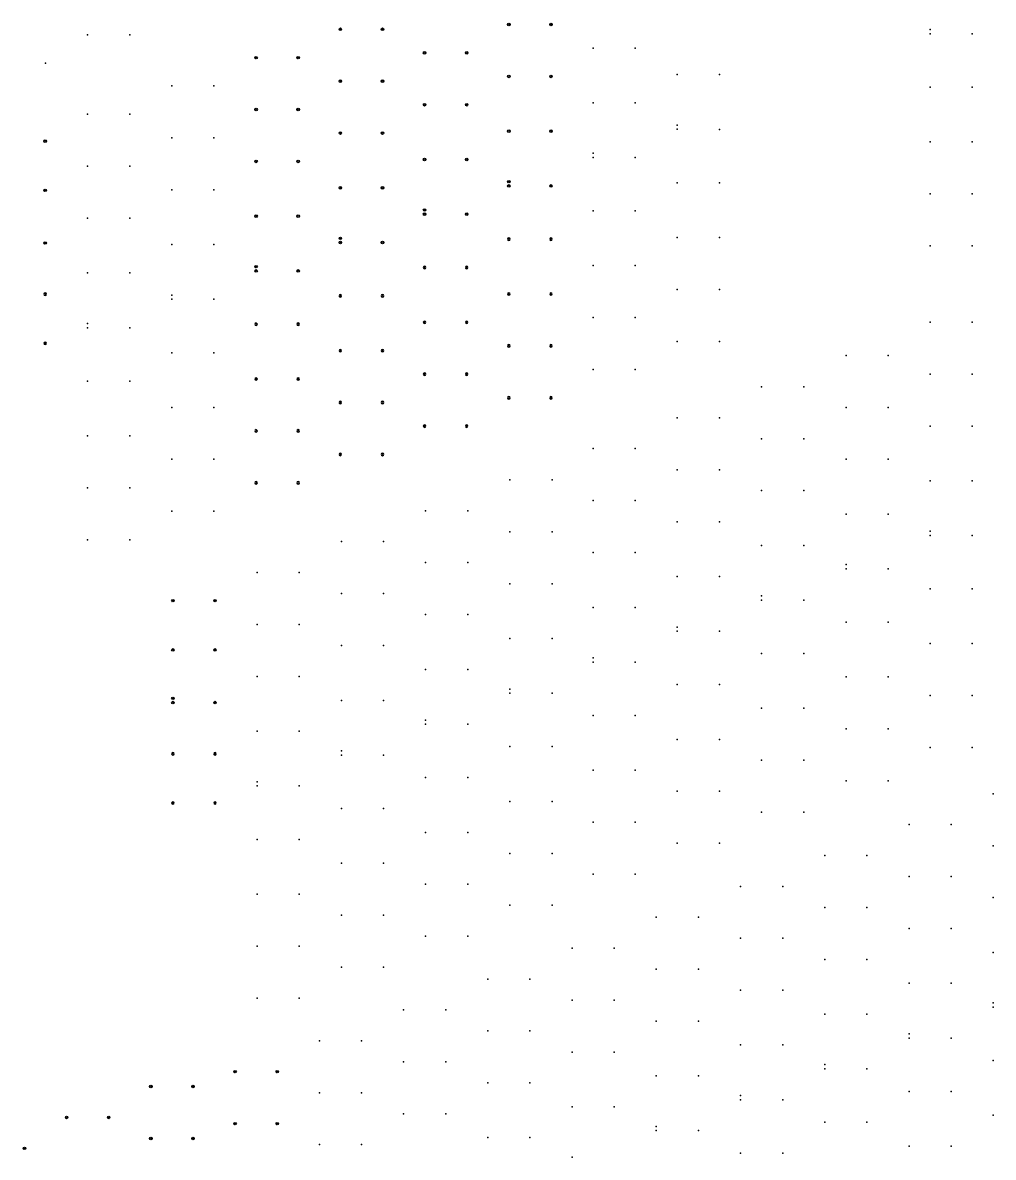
# Model space of a CAD drawing. Header units: millimetres. Extents: x 472828 to 475087, y 4317878 to 4319084.
# Drawn here: x 474524.3 to 474662.5, y 4318075.7 to 4318237.2 of the extents above; entities that cross this region are included whole.
import ezdxf

# ---------------------------------------------------------------- set-up
doc = ezdxf.new("R2010")
doc.units = ezdxf.units.MM
doc.linetypes.add('CENTER2', pattern=[1.125, 0.75, -0.125, 0.125, -0.125])
for name, color, linetype in [('10_T3_EOS_PILE_CP170_2_205', 10, 'Continuous'), ('11_T3_EOS_PILE_CP170_1_255', 11, 'Continuous'), ('12_T3_EOS_PILE_CP140_205', 12, 'Continuous'), ('13_T3_EOS_PILE_HEA_MOT_170', 13, 'Continuous'), ('14_T3_EOS_PILE_CP140_195', 14, 'Continuous'), ('15_T3_EOS_PILE_IPEA_1_225', 15, 'Continuous'), ('1_T3_EOS_PILE_MOT_HEA_255', 1, 'Continuous'), ('2_T3_EOS_PILE_HEA_255', 2, 'Continuous'), ('3_T3_EOS_PILE_IPEA_1_255', 3, 'Continuous'), ('4_T3_EOS_PILE_IPEA_2_235', 4, 'Continuous'), ('5_T3_EOS_PILE_HEA_MOT_190', 5, 'Continuous'), ('8_T3_EOS_PILE_CP170_1_220', 8, 'Continuous')]:
    doc.layers.add(name, color=color, linetype=linetype)

# ---------------------------------------------------------------- blocks, each defined once
blk = doc.blocks.new('*U3')
at = {"color": 0, "linetype": 'CENTER2', "transparency": 16777216}
for p, q in [((-183, 0), (-36, 0)), ((0, 36), (0, 183)), ((36, 0), (183, 0)), ((0, -183), (0, -36))]:
    blk.add_line(p, q, dxfattribs=at)
at = {"color": 0, "linetype": 'Continuous', "transparency": 16777216}
for p, q in [((-18, 0), (18, 0)), ((0, -18), (0, 18))]:
    blk.add_line(p, q, dxfattribs=at)
blk = doc.blocks.new('A$C6274595C')
at = {"color": 0}
blk.add_circle((0, 0), 179, dxfattribs=at)
at = {"color": 0, "linetype": 'CENTER2', "rotation": 45}
blk.add_blockref('*U3', (0, 0), dxfattribs=at)
blk = doc.blocks.new('*U5')
at = {"color": 0, "linetype": 'CENTER2', "transparency": 16777216}
for p, q in [((-183, 0), (-36, 0)), ((0, 36), (0, 183)), ((36, 0), (183, 0)), ((0, -183), (0, -36))]:
    blk.add_line(p, q, dxfattribs=at)
at = {"color": 0, "linetype": 'Continuous', "transparency": 16777216}
for p, q in [((-18, 0), (18, 0)), ((0, -18), (0, 18))]:
    blk.add_line(p, q, dxfattribs=at)
blk = doc.blocks.new('b-p')
at = {"color": 5}
blk.add_circle((0, 0), 179, dxfattribs=at)
at = {"color": 5, "linetype": 'CENTER2', "rotation": 45}
blk.add_blockref('*U5', (0, 0), dxfattribs=at)

msp = doc.modelspace()

# ---------------------------------------------------------------- linework, layer by layer
at = {"layer": '10_T3_EOS_PILE_CP170_2_205', "extrusion": (0, 0.057882, 0.998323)}
msp.add_point((474539.52, 4318235.49, 694.11), dxfattribs=at)
at = {"layer": '10_T3_EOS_PILE_CP170_2_205', "extrusion": (0, 0.041406, 0.999142)}
for p in [(474545.52, 4318228.2, 696.71), (474545.52, 4318220.81, 697.02), (474545.52, 4318175.05, 698.91), (474545.52, 4318167.65, 699.22)]:
    msp.add_point(p, dxfattribs=at)
at = {"layer": '10_T3_EOS_PILE_CP170_2_205', "extrusion": (0, 0.049345, 0.998782)}
for p in [(474605.52, 4318195.24, 697.07), (474605.52, 4318187.85, 697.43)]:
    msp.add_point(p, dxfattribs=at)
at = {"layer": '10_T3_EOS_PILE_CP170_2_205', "extrusion": (0, 0.03726, 0.999306)}
for p in [(474659.52, 4318194.58, 696.36), (474659.52, 4318187.18, 696.63)]:
    msp.add_point(p, dxfattribs=at)
at = {"layer": '10_T3_EOS_PILE_CP170_2_205', "extrusion": (0, 0.035987, 0.999352)}
for p in [(474647.55, 4318189.85, 696.38), (474647.55, 4318182.45, 696.65)]:
    msp.add_point(p, dxfattribs=at)
at = {"layer": '10_T3_EOS_PILE_CP170_2_205', "extrusion": (0, 0.036126, 0.999347)}
for p in [(474635.52, 4318185.39, 696.18), (474635.52, 4318177.99, 696.45)]:
    msp.add_point(p, dxfattribs=at)
at = {"layer": '10_T3_EOS_PILE_CP170_2_205', "extrusion": (0, 0.035916, 0.999355)}
for p in [(474623.52, 4318180.96, 696.23), (474623.52, 4318173.57, 696.5)]:
    msp.add_point(p, dxfattribs=at)
at = {"layer": '10_T3_EOS_PILE_CP170_2_205', "extrusion": (0, 0.032836, 0.999461)}
for p in [(474611.52, 4318176.57, 696.42), (474611.52, 4318169.17, 696.66)]:
    msp.add_point(p, dxfattribs=at)
at = {"layer": '10_T3_EOS_PILE_CP170_2_205', "extrusion": (0, 0.029797, 0.999556)}
for p in [(474599.67, 4318172.13, 696.55), (474599.67, 4318164.73, 696.77)]:
    msp.add_point(p, dxfattribs=at)
at = {"layer": '10_T3_EOS_PILE_CP170_2_205', "extrusion": (0, 0.02766, 0.999617)}
for p in [(474587.67, 4318167.73, 696.55), (474587.67, 4318160.34, 696.76)]:
    msp.add_point(p, dxfattribs=at)
at = {"layer": '10_T3_EOS_PILE_CP170_2_205', "extrusion": (0, 0.024566, 0.999698)}
for p in [(474575.67, 4318163.34, 696.59), (474575.67, 4318155.94, 696.77)]:
    msp.add_point(p, dxfattribs=at)
at = {"layer": '11_T3_EOS_PILE_CP170_1_255', "extrusion": (0, 0.049345, 0.998782)}
msp.add_point((474611.52, 4318218.01, 695.94), dxfattribs=at)
at = {"layer": '11_T3_EOS_PILE_CP170_1_255', "extrusion": (0, 0.041406, 0.999142)}
msp.add_point((474551.52, 4318197.83, 697.97), dxfattribs=at)
at = {"layer": '11_T3_EOS_PILE_CP170_1_255', "extrusion": (0, 0.024566, 0.999698)}
msp.add_point((474575.67, 4318132.95, 697.33), dxfattribs=at)
at = {"layer": '12_T3_EOS_PILE_CP140_205', "extrusion": (0, 0.03726, 0.999306)}
for p in [(474653.52, 4318194.58, 696.36), (474653.52, 4318187.18, 696.63), (474653.52, 4318141.41, 698.34), (474653.52, 4318134.02, 698.61)]:
    msp.add_point(p, dxfattribs=at)
at = {"layer": '12_T3_EOS_PILE_CP140_205', "extrusion": (0, 0.035987, 0.999352)}
for p in [(474641.55, 4318189.85, 696.38), (474641.55, 4318182.45, 696.65), (474641.55, 4318136.68, 698.29), (474641.55, 4318129.29, 698.56)]:
    msp.add_point(p, dxfattribs=at)
at = {"layer": '12_T3_EOS_PILE_CP140_205', "extrusion": (0, 0.036126, 0.999347)}
for p in [(474629.52, 4318185.39, 696.18), (474629.52, 4318177.99, 696.45), (474629.52, 4318132.22, 698.1), (474629.52, 4318124.83, 698.37)]:
    msp.add_point(p, dxfattribs=at)
at = {"layer": '12_T3_EOS_PILE_CP140_205', "extrusion": (0, 0.035916, 0.999355)}
for p in [(474617.52, 4318180.96, 696.23), (474617.52, 4318173.57, 696.5), (474617.52, 4318127.79, 698.14), (474617.52, 4318120.4, 698.41)]:
    msp.add_point(p, dxfattribs=at)
at = {"layer": '12_T3_EOS_PILE_CP140_205', "extrusion": (0, 0.032836, 0.999461)}
for p in [(474605.52, 4318176.57, 696.42), (474605.52, 4318169.17, 696.66), (474605.52, 4318123.39, 698.16), (474605.52, 4318116, 698.41)]:
    msp.add_point(p, dxfattribs=at)
at = {"layer": '12_T3_EOS_PILE_CP140_205', "extrusion": (0, 0.029797, 0.999556)}
for p in [(474593.67, 4318172.13, 696.55), (474593.67, 4318164.73, 696.77), (474593.67, 4318118.95, 698.13), (474593.67, 4318111.56, 698.35)]:
    msp.add_point(p, dxfattribs=at)
at = {"layer": '12_T3_EOS_PILE_CP140_205', "extrusion": (0, 0.02766, 0.999617)}
for p in [(474581.67, 4318167.73, 696.55), (474581.67, 4318160.34, 696.76), (474581.67, 4318114.55, 698.02), (474581.67, 4318107.16, 698.23)]:
    msp.add_point(p, dxfattribs=at)
at = {"layer": '12_T3_EOS_PILE_CP140_205', "extrusion": (0, 0.036265, 0.999342)}
for p in [(474662.53, 4318127.45, 699.08), (474650.53, 4318123.05, 699.02), (474662.53, 4318120.05, 699.35), (474638.53, 4318118.66, 698.95), (474650.53, 4318115.66, 699.29), (474626.53, 4318114.26, 698.89), (474638.53, 4318111.26, 699.22), (474614.53, 4318109.87, 698.83), (474626.53, 4318106.87, 699.16), (474602.53, 4318105.47, 698.76), (474614.53, 4318102.47, 699.1), (474590.53, 4318101.07, 698.7), (474602.53, 4318098.07, 699.03), (474578.53, 4318096.68, 698.64), (474590.53, 4318093.68, 698.97), (474566.53, 4318092.28, 698.57), (474578.53, 4318089.28, 698.9), (474566.53, 4318084.89, 698.84), (474656.53, 4318085.08, 700.4), (474644.53, 4318080.68, 700.33), (474632.53, 4318076.29, 700.27), (474656.53, 4318077.28, 700.68)]:
    msp.add_point(p, dxfattribs=at)
at = {"layer": '13_T3_EOS_PILE_HEA_MOT_170', "extrusion": (0, 0.03726, 0.999306)}
msp.add_point((474659.52, 4318164.2, 697.49), dxfattribs=at)
at = {"layer": '13_T3_EOS_PILE_HEA_MOT_170', "extrusion": (0, 0.035987, 0.999352)}
msp.add_point((474647.55, 4318159.47, 697.47), dxfattribs=at)
at = {"layer": '13_T3_EOS_PILE_HEA_MOT_170', "extrusion": (0, 0.036126, 0.999347)}
msp.add_point((474635.52, 4318155.01, 697.28), dxfattribs=at)
at = {"layer": '13_T3_EOS_PILE_HEA_MOT_170', "extrusion": (0, 0.035916, 0.999355)}
msp.add_point((474623.52, 4318150.58, 697.32), dxfattribs=at)
at = {"layer": '13_T3_EOS_PILE_HEA_MOT_170', "extrusion": (0, 0.032836, 0.999461)}
msp.add_point((474611.52, 4318146.18, 697.42), dxfattribs=at)
at = {"layer": '13_T3_EOS_PILE_HEA_MOT_170', "extrusion": (0, 0.029797, 0.999556)}
msp.add_point((474599.67, 4318141.74, 697.45), dxfattribs=at)
at = {"layer": '13_T3_EOS_PILE_HEA_MOT_170', "extrusion": (0, 0.02766, 0.999617)}
msp.add_point((474587.67, 4318137.34, 697.39), dxfattribs=at)
at = {"layer": '13_T3_EOS_PILE_HEA_MOT_170', "extrusion": (0, 0.036265, 0.999342)}
for p in [(474662.53, 4318097.67, 700.16), (474662.53, 4318097.07, 700.18), (474650.53, 4318093.27, 700.1), (474650.53, 4318092.67, 700.12), (474638.53, 4318088.88, 700.04), (474638.53, 4318088.28, 700.06), (474626.53, 4318084.48, 699.97), (474626.53, 4318083.88, 699.99), (474614.53, 4318080.09, 699.91), (474614.53, 4318079.49, 699.93), (474602.53, 4318075.69, 699.84)]:
    msp.add_point(p, dxfattribs=at)
at = {"layer": '14_T3_EOS_PILE_CP140_195', "extrusion": (0, 0.03726, 0.999306)}
for p in [(474659.52, 4318156.6, 697.77), (474659.52, 4318148.81, 698.06), (474659.52, 4318141.41, 698.34), (474659.52, 4318134.02, 698.61)]:
    msp.add_point(p, dxfattribs=at)
at = {"layer": '14_T3_EOS_PILE_CP140_195', "extrusion": (0, 0.035987, 0.999352)}
for p in [(474647.55, 4318151.87, 697.75), (474647.55, 4318144.08, 698.03), (474647.55, 4318136.68, 698.29), (474647.55, 4318129.29, 698.56)]:
    msp.add_point(p, dxfattribs=at)
at = {"layer": '14_T3_EOS_PILE_CP140_195', "extrusion": (0, 0.036126, 0.999347)}
for p in [(474635.52, 4318147.41, 697.55), (474635.52, 4318139.62, 697.83), (474635.52, 4318132.22, 698.1), (474635.52, 4318124.83, 698.37)]:
    msp.add_point(p, dxfattribs=at)
at = {"layer": '14_T3_EOS_PILE_CP140_195', "extrusion": (0, 0.035916, 0.999355)}
for p in [(474623.52, 4318142.99, 697.6), (474623.52, 4318135.19, 697.88), (474623.52, 4318127.79, 698.14), (474623.52, 4318120.4, 698.41)]:
    msp.add_point(p, dxfattribs=at)
at = {"layer": '14_T3_EOS_PILE_CP140_195', "extrusion": (0, 0.032836, 0.999461)}
for p in [(474611.52, 4318138.59, 697.67), (474611.52, 4318130.79, 697.92), (474611.52, 4318123.39, 698.16), (474611.52, 4318116, 698.41)]:
    msp.add_point(p, dxfattribs=at)
at = {"layer": '14_T3_EOS_PILE_CP140_195', "extrusion": (0, 0.029797, 0.999556)}
for p in [(474599.67, 4318134.15, 697.68), (474599.67, 4318126.35, 697.91), (474599.67, 4318118.95, 698.13), (474599.67, 4318111.56, 698.35)]:
    msp.add_point(p, dxfattribs=at)
at = {"layer": '14_T3_EOS_PILE_CP140_195', "extrusion": (0, 0.02766, 0.999617)}
for p in [(474587.67, 4318129.75, 697.6), (474587.67, 4318121.95, 697.82), (474587.67, 4318114.55, 698.02), (474587.67, 4318107.16, 698.23)]:
    msp.add_point(p, dxfattribs=at)
at = {"layer": '14_T3_EOS_PILE_CP140_195', "extrusion": (0, 0.036265, 0.999342)}
for p in [(474656.53, 4318123.05, 699.02), (474644.53, 4318118.66, 698.95), (474656.53, 4318115.66, 699.29), (474632.53, 4318114.26, 698.89), (474644.53, 4318111.26, 699.22), (474620.53, 4318109.87, 698.83), (474632.53, 4318106.87, 699.16), (474656.53, 4318108.26, 699.56), (474608.53, 4318105.47, 698.76), (474644.53, 4318103.87, 699.49), (474620.53, 4318102.47, 699.1), (474596.53, 4318101.07, 698.7), (474656.53, 4318100.47, 699.84), (474632.53, 4318099.47, 699.43), (474608.53, 4318098.07, 699.03), (474584.53, 4318096.68, 698.64), (474644.53, 4318096.07, 699.77), (474620.53, 4318095.08, 699.36), (474596.53, 4318093.68, 698.97), (474572.53, 4318092.28, 698.57), (474608.53, 4318090.68, 699.3), (474632.53, 4318091.68, 699.71), (474584.53, 4318089.28, 698.9), (474596.53, 4318086.28, 699.24), (474620.53, 4318087.28, 699.65), (474572.53, 4318084.89, 698.84), (474608.53, 4318082.88, 699.58), (474584.53, 4318081.89, 699.17), (474596.53, 4318078.49, 699.52), (474572.53, 4318077.49, 699.11)]:
    msp.add_point(p, dxfattribs=at)
at = {"layer": '15_T3_EOS_PILE_IPEA_1_225', "extrusion": (0, 0.036265, 0.999342)}
for p in [(474656.53, 4318092.67, 700.12), (474644.53, 4318088.28, 700.06), (474632.53, 4318083.88, 699.99), (474620.53, 4318079.49, 699.93)]:
    msp.add_point(p, dxfattribs=at)
at = {"layer": '1_T3_EOS_PILE_MOT_HEA_255', "extrusion": (0, 0.029239, 0.999572)}
msp.add_point((474659.52, 4318235.63, 695.32), dxfattribs=at)
at = {"layer": '1_T3_EOS_PILE_MOT_HEA_255', "extrusion": (0, 0.034703, 0.999398)}
msp.add_point((474623.52, 4318222.02, 695.01), dxfattribs=at)
at = {"layer": '1_T3_EOS_PILE_MOT_HEA_255', "extrusion": (0, 0.037865, 0.999283)}
msp.add_point((474539.52, 4318193.79, 697.9), dxfattribs=at)
at = {"layer": '1_T3_EOS_PILE_MOT_HEA_255', "extrusion": (0, 0.024566, 0.999698)}
msp.add_point((474563.67, 4318128.55, 697.37), dxfattribs=at)
at = {"layer": '2_T3_EOS_PILE_HEA_255', "extrusion": (0, 0.037865, 0.999283)}
for p in [(474527.52, 4318231.44, 694.24), (474539.52, 4318224.17, 696.75), (474539.52, 4318216.77, 697.03), (474539.52, 4318209.38, 697.31), (474539.52, 4318201.58, 697.61), (474539.52, 4318186.19, 698.19), (474539.52, 4318178.4, 698.49), (474539.52, 4318171, 698.77), (474539.52, 4318163.61, 699.05)]:
    msp.add_point(p, dxfattribs=at)
at = {"layer": '2_T3_EOS_PILE_HEA_255', "extrusion": (0, 0.034703, 0.999398)}
for p in [(474623.52, 4318229.82, 694.74), (474623.52, 4318214.43, 695.27), (474623.52, 4318206.63, 695.54), (474623.52, 4318199.24, 695.8), (474623.52, 4318191.84, 696.06)]:
    msp.add_point(p, dxfattribs=at)
at = {"layer": '2_T3_EOS_PILE_HEA_255', "extrusion": (0, 0.029239, 0.999572)}
for p in [(474659.52, 4318228.04, 695.54), (474659.52, 4318220.24, 695.77), (474659.52, 4318212.84, 695.98), (474659.52, 4318205.45, 696.2)]:
    msp.add_point(p, dxfattribs=at)
at = {"layer": '2_T3_EOS_PILE_HEA_255', "extrusion": (0, 0.024566, 0.999698)}
for p in [(474563.67, 4318158.94, 696.62), (474563.67, 4318151.54, 696.81), (474563.67, 4318144.14, 696.99), (474563.67, 4318136.35, 697.18), (474563.67, 4318120.95, 697.56), (474563.67, 4318113.15, 697.75), (474563.67, 4318105.76, 697.93), (474563.67, 4318098.36, 698.11)]:
    msp.add_point(p, dxfattribs=at)
at = {"layer": '3_T3_EOS_PILE_IPEA_1_255', "extrusion": (0, 0.057882, 0.998323)}
msp.add_point((474533.52, 4318235.49, 694.11), dxfattribs=at)
at = {"layer": '3_T3_EOS_PILE_IPEA_1_255', "extrusion": (0, 0.049345, 0.998782)}
for p in [(474611.52, 4318233.59, 695.17), (474611.52, 4318225.8, 695.56)]:
    msp.add_point(p, dxfattribs=at)
at = {"layer": '3_T3_EOS_PILE_IPEA_1_255', "extrusion": (0, 0.034703, 0.999398)}
for p in [(474617.52, 4318229.82, 694.74), (474617.52, 4318214.43, 695.27), (474617.52, 4318206.63, 695.54), (474617.52, 4318199.24, 695.8), (474617.52, 4318191.84, 696.06)]:
    msp.add_point(p, dxfattribs=at)
at = {"layer": '3_T3_EOS_PILE_IPEA_1_255', "extrusion": (0, 0.041406, 0.999142)}
for p in [(474551.52, 4318228.2, 696.71), (474551.52, 4318220.81, 697.02), (474551.52, 4318213.41, 697.32), (474551.52, 4318205.62, 697.65)]:
    msp.add_point(p, dxfattribs=at)
at = {"layer": '3_T3_EOS_PILE_IPEA_1_255', "extrusion": (0, 0.029239, 0.999572)}
for p in [(474653.52, 4318228.04, 695.54), (474653.52, 4318220.24, 695.77), (474653.52, 4318212.84, 695.98), (474653.52, 4318205.45, 696.2)]:
    msp.add_point(p, dxfattribs=at)
at = {"layer": '3_T3_EOS_PILE_IPEA_1_255', "extrusion": (0, 0.037865, 0.999283)}
for p in [(474533.52, 4318224.17, 696.75), (474533.52, 4318216.77, 697.03), (474533.52, 4318209.38, 697.31), (474533.52, 4318201.58, 697.61), (474533.52, 4318186.19, 698.19), (474533.52, 4318178.4, 698.49), (474533.52, 4318171, 698.77), (474533.52, 4318163.61, 699.05)]:
    msp.add_point(p, dxfattribs=at)
at = {"layer": '3_T3_EOS_PILE_IPEA_1_255', "extrusion": (0, 0.024566, 0.999698)}
for p in [(474569.67, 4318163.34, 696.59), (474557.67, 4318158.94, 696.62), (474569.67, 4318155.94, 696.77), (474557.67, 4318151.54, 696.81), (474569.67, 4318148.54, 696.95), (474557.67, 4318144.14, 696.99), (474569.67, 4318140.74, 697.14), (474557.67, 4318136.35, 697.18), (474557.67, 4318120.95, 697.56), (474557.67, 4318113.15, 697.75), (474557.67, 4318105.76, 697.93), (474557.67, 4318098.36, 698.11)]:
    msp.add_point(p, dxfattribs=at)
at = {"layer": '4_T3_EOS_PILE_IPEA_2_235', "extrusion": (0, 0.029239, 0.999572)}
for p in [(474653.52, 4318236.23, 695.3), (474653.52, 4318235.63, 695.32)]:
    msp.add_point(p, dxfattribs=at)
at = {"layer": '4_T3_EOS_PILE_IPEA_2_235', "extrusion": (0, 0.034703, 0.999398)}
for p in [(474617.52, 4318222.63, 694.99), (474617.52, 4318222.03, 695.01)]:
    msp.add_point(p, dxfattribs=at)
at = {"layer": '4_T3_EOS_PILE_IPEA_2_235', "extrusion": (0, 0.037865, 0.999283)}
for p in [(474533.52, 4318194.39, 697.88), (474533.52, 4318193.79, 697.9)]:
    msp.add_point(p, dxfattribs=at)
at = {"layer": '4_T3_EOS_PILE_IPEA_2_235', "extrusion": (0, 0.024566, 0.999698)}
for p in [(474557.67, 4318129.15, 697.36), (474557.67, 4318128.55, 697.37)]:
    msp.add_point(p, dxfattribs=at)
at = {"layer": '5_T3_EOS_PILE_HEA_MOT_190', "extrusion": (0, 0.049345, 0.998782)}
for p in [(474605.52, 4318218.61, 695.91), (474605.52, 4318218.01, 695.94)]:
    msp.add_point(p, dxfattribs=at)
at = {"layer": '5_T3_EOS_PILE_HEA_MOT_190', "extrusion": (0, 0.041406, 0.999142)}
for p in [(474545.52, 4318198.43, 697.94), (474545.52, 4318197.83, 697.97)]:
    msp.add_point(p, dxfattribs=at)
at = {"layer": '5_T3_EOS_PILE_HEA_MOT_190', "extrusion": (0, 0.03726, 0.999306)}
for p in [(474653.52, 4318164.8, 697.47), (474653.52, 4318164.2, 697.49)]:
    msp.add_point(p, dxfattribs=at)
at = {"layer": '5_T3_EOS_PILE_HEA_MOT_190', "extrusion": (0, 0.035987, 0.999352)}
for p in [(474641.55, 4318160.07, 697.45), (474641.55, 4318159.47, 697.47)]:
    msp.add_point(p, dxfattribs=at)
at = {"layer": '5_T3_EOS_PILE_HEA_MOT_190', "extrusion": (0, 0.036126, 0.999347)}
for p in [(474629.52, 4318155.61, 697.26), (474629.52, 4318155.01, 697.28)]:
    msp.add_point(p, dxfattribs=at)
at = {"layer": '5_T3_EOS_PILE_HEA_MOT_190', "extrusion": (0, 0.035916, 0.999355)}
for p in [(474617.52, 4318151.18, 697.3), (474617.52, 4318150.58, 697.32)]:
    msp.add_point(p, dxfattribs=at)
at = {"layer": '5_T3_EOS_PILE_HEA_MOT_190', "extrusion": (0, 0.032836, 0.999461)}
for p in [(474605.52, 4318146.78, 697.4), (474605.52, 4318146.18, 697.42)]:
    msp.add_point(p, dxfattribs=at)
at = {"layer": '5_T3_EOS_PILE_HEA_MOT_190', "extrusion": (0, 0.029797, 0.999556)}
for p in [(474593.67, 4318142.34, 697.43), (474593.67, 4318141.74, 697.45)]:
    msp.add_point(p, dxfattribs=at)
at = {"layer": '5_T3_EOS_PILE_HEA_MOT_190', "extrusion": (0, 0.02766, 0.999617)}
for p in [(474581.67, 4318137.94, 697.38), (474581.67, 4318137.34, 697.39)]:
    msp.add_point(p, dxfattribs=at)
at = {"layer": '5_T3_EOS_PILE_HEA_MOT_190', "extrusion": (0, 0.024566, 0.999698)}
for p in [(474569.67, 4318133.55, 697.32), (474569.67, 4318132.95, 697.33)]:
    msp.add_point(p, dxfattribs=at)
at = {"layer": '8_T3_EOS_PILE_CP170_1_220', "extrusion": (0, 0.049345, 0.998782)}
for p in [(474605.52, 4318233.59, 695.17), (474605.52, 4318225.8, 695.56), (474605.52, 4318210.42, 696.32), (474611.52, 4318210.42, 696.32), (474605.52, 4318202.63, 696.7), (474611.52, 4318202.63, 696.7), (474611.52, 4318195.24, 697.07), (474611.52, 4318187.85, 697.43)]:
    msp.add_point(p, dxfattribs=at)
at = {"layer": '8_T3_EOS_PILE_CP170_1_220', "extrusion": (0, 0.041406, 0.999142)}
for p in [(474545.52, 4318213.41, 697.32), (474545.52, 4318205.62, 697.65), (474545.52, 4318190.23, 698.28), (474551.52, 4318190.23, 698.28), (474545.52, 4318182.44, 698.61), (474551.52, 4318182.44, 698.61), (474551.52, 4318175.05, 698.91), (474551.52, 4318167.65, 699.22)]:
    msp.add_point(p, dxfattribs=at)
at = {"layer": '8_T3_EOS_PILE_CP170_1_220', "extrusion": (0, 0.03726, 0.999306)}
for p in [(474653.52, 4318179.79, 696.91), (474659.52, 4318179.79, 696.91), (474653.52, 4318171.99, 697.2), (474659.52, 4318171.99, 697.2), (474653.52, 4318156.6, 697.77), (474653.52, 4318148.81, 698.06)]:
    msp.add_point(p, dxfattribs=at)
at = {"layer": '8_T3_EOS_PILE_CP170_1_220', "extrusion": (0, 0.035987, 0.999352)}
for p in [(474641.55, 4318175.06, 696.91), (474647.55, 4318175.06, 696.91), (474641.55, 4318167.26, 697.19), (474647.55, 4318167.26, 697.19), (474641.55, 4318151.87, 697.75), (474641.55, 4318144.08, 698.03)]:
    msp.add_point(p, dxfattribs=at)
at = {"layer": '8_T3_EOS_PILE_CP170_1_220', "extrusion": (0, 0.036126, 0.999347)}
for p in [(474629.52, 4318170.6, 696.71), (474635.52, 4318170.6, 696.71), (474629.52, 4318162.8, 697), (474635.52, 4318162.8, 697), (474629.52, 4318147.41, 697.55), (474629.52, 4318139.62, 697.83)]:
    msp.add_point(p, dxfattribs=at)
at = {"layer": '8_T3_EOS_PILE_CP170_1_220', "extrusion": (0, 0.035916, 0.999355)}
for p in [(474617.52, 4318166.17, 696.76), (474623.52, 4318166.17, 696.76), (474617.52, 4318158.38, 697.04), (474623.52, 4318158.38, 697.04), (474617.52, 4318142.99, 697.6), (474617.52, 4318135.19, 697.88)]:
    msp.add_point(p, dxfattribs=at)
at = {"layer": '8_T3_EOS_PILE_CP170_1_220', "extrusion": (0, 0.032836, 0.999461)}
for p in [(474605.52, 4318161.77, 696.9), (474611.52, 4318161.77, 696.9), (474605.52, 4318153.98, 697.16), (474611.52, 4318153.98, 697.16), (474605.52, 4318138.59, 697.67), (474605.52, 4318130.79, 697.92)]:
    msp.add_point(p, dxfattribs=at)
at = {"layer": '8_T3_EOS_PILE_CP170_1_220', "extrusion": (0, 0.029797, 0.999556)}
for p in [(474593.67, 4318157.33, 696.99), (474599.67, 4318157.33, 696.99), (474593.67, 4318149.54, 697.22), (474599.67, 4318149.54, 697.22), (474593.67, 4318134.15, 697.68), (474593.67, 4318126.35, 697.91)]:
    msp.add_point(p, dxfattribs=at)
at = {"layer": '8_T3_EOS_PILE_CP170_1_220', "extrusion": (0, 0.02766, 0.999617)}
for p in [(474581.67, 4318152.94, 696.96), (474587.67, 4318152.94, 696.96), (474581.67, 4318145.14, 697.18), (474587.67, 4318145.14, 697.18), (474581.67, 4318129.75, 697.6), (474581.67, 4318121.95, 697.82)]:
    msp.add_point(p, dxfattribs=at)
at = {"layer": '8_T3_EOS_PILE_CP170_1_220', "extrusion": (0, 0.024566, 0.999698)}
for p in [(474575.67, 4318148.54, 696.95), (474575.67, 4318140.74, 697.14), (474569.67, 4318125.35, 697.52), (474575.67, 4318125.35, 697.52), (474569.67, 4318117.55, 697.71), (474575.67, 4318117.55, 697.71), (474569.67, 4318110.15, 697.89), (474575.67, 4318110.15, 697.89), (474569.67, 4318102.75, 698.07), (474575.67, 4318102.75, 698.07)]:
    msp.add_point(p, dxfattribs=at)
at = {"layer": '8_T3_EOS_PILE_CP170_1_220', "extrusion": (0, 0.036265, 0.999342)}
for p in [(474662.53, 4318112.66, 699.62), (474650.53, 4318108.26, 699.56), (474638.53, 4318103.87, 699.49), (474662.53, 4318104.86, 699.9), (474650.53, 4318100.47, 699.84), (474626.53, 4318099.47, 699.43), (474638.53, 4318096.07, 699.77), (474614.53, 4318095.08, 699.36), (474602.53, 4318090.68, 699.3), (474626.53, 4318091.68, 699.71), (474662.53, 4318089.47, 700.46), (474590.53, 4318086.28, 699.24), (474614.53, 4318087.28, 699.65), (474650.53, 4318085.08, 700.4), (474602.53, 4318082.88, 699.58), (474578.53, 4318081.89, 699.17), (474662.53, 4318081.68, 700.74), (474638.53, 4318080.68, 700.33), (474590.53, 4318078.49, 699.52), (474566.53, 4318077.49, 699.11), (474626.53, 4318076.29, 700.27), (474650.53, 4318077.28, 700.68)]:
    msp.add_point(p, dxfattribs=at)

# ---------------------------------------------------------------- block references
at = {"color": 0, "extrusion": (0, 0.049345, 0.998782), "yscale": 0.001, "zscale": 0.001}
for name, p, xscale, rotation in [('A$C6274595C', (-474569.52, -4312941.52, 213776.6), 0.001, 89.99999999999999), ('A$C6274595C', (-474575.52, -4312941.52, 213776.6), 0.001, 89.99999999999999), ('A$C6274595C', (-474593.52, -4312942.22, 213776.08), 0.001, 89.99999999999999), ('A$C6274595C', (-474599.52, -4312942.22, 213776.08), 0.001, 89.99999999999999), ('A$C6274595C', (-474581.52, -4312938.17, 213776.34), 0.001, 89.99999999999999), ('A$C6274595C', (-474587.52, -4312938.17, 213776.34), 0.001, 89.99999999999999), ('A$C6274595C', (-474593.52, -4312934.82, 213776.08), 0.001, 89.99999999999999), ('A$C6274595C', (-474599.52, -4312934.82, 213776.08), 0.001, 89.99999999999999), ('A$C6274595C', (-474569.52, -4312934.12, 213776.6), 0.001, 89.99999999999999), ('A$C6274595C', (-474575.52, -4312934.12, 213776.6), 0.001, 89.99999999999999), ('A$C6274595C', (-474581.52, -4312930.77, 213776.34), 0.001, 89.99999999999999), ('A$C6274595C', (-474587.52, -4312930.77, 213776.34), 0.001, 89.99999999999999), ('A$C6274595C', (-474569.52, -4312926.72, 213776.6), 0.001, 89.99999999999999), ('A$C6274595C', (-474575.52, -4312926.72, 213776.6), 0.001, 89.99999999999999), ('A$C6274595C', (-474593.52, -4312927.02, 213776.08), 0.001, 89.99999999999999), ('A$C6274595C', (-474599.52, -4312927.02, 213776.08), 0.001, 89.99999999999999), ('A$C6274595C', (-474581.52, -4312922.97, 213776.34), 0.001, 89.99999999999999), ('A$C6274595C', (-474587.52, -4312922.97, 213776.34), 0.001, 89.99999999999999), ('A$C6274595C', (-474569.52, -4312918.92, 213776.6), 0.001, 89.99999999999999), ('A$C6274595C', (-474575.52, -4312918.92, 213776.6), 0.001, 89.99999999999999), ('A$C6274595C', (-474593.52, -4312919.82, 213776.08), 0.001, 89.99999999999999), ('A$C6274595C', (-474593.52, -4312919.22, 213776.08), 0.001, 89.99999999999999), ('b-p', (-474599.52, -4312919.22, 213776.08), 0.001, 89.99999999999999), ('A$C6274595C', (-474581.52, -4312915.77, 213776.34), 0.001, 89.99999999999999), ('A$C6274595C', (-474581.52, -4312915.17, 213776.34), 0.001, 89.99999999999999), ('b-p', (-474587.52, -4312915.17, 213776.34), 0.001, 89.99999999999999), ('A$C6274595C', (-474569.52, -4312911.72, 213776.6), 0.001, 89.99999999999999), ('A$C6274595C', (-474569.52, -4312911.12, 213776.6), 0.001, 89.99999999999999), ('b-p', (-474575.52, -4312911.12, 213776.6), 0.001, 89.99999999999999), ('A$C6274595C', (-474593.52, -4312911.62, 213776.08), -0.001, 89.99999999999991), ('A$C6274595C', (-474599.52, -4312911.62, 213776.08), -0.001, 89.99999999999991), ('A$C6274595C', (-474581.52, -4312907.57, 213776.34), -0.001, 89.99999999999991), ('A$C6274595C', (-474587.52, -4312907.57, 213776.34), -0.001, 89.99999999999991), ('A$C6274595C', (-474569.52, -4312903.52, 213776.6), -0.001, 89.99999999999991), ('A$C6274595C', (-474575.52, -4312903.52, 213776.6), -0.001, 89.99999999999991), ('A$C6274595C', (-474593.52, -4312903.82, 213776.08), -0.001, 89.99999999999991), ('A$C6274595C', (-474599.52, -4312903.82, 213776.08), -0.001, 89.99999999999991), ('A$C6274595C', (-474581.52, -4312899.77, 213776.34), -0.001, 89.99999999999991), ('A$C6274595C', (-474587.52, -4312899.77, 213776.34), -0.001, 89.99999999999991), ('A$C6274595C', (-474593.52, -4312896.42, 213776.08), -0.001, 89.99999999999991), ('A$C6274595C', (-474599.52, -4312896.42, 213776.08), -0.001, 89.99999999999991), ('A$C6274595C', (-474569.52, -4312895.72, 213776.6), -0.001, 89.99999999999991), ('A$C6274595C', (-474575.52, -4312895.72, 213776.6), -0.001, 89.99999999999991), ('A$C6274595C', (-474581.52, -4312892.37, 213776.34), -0.001, 89.99999999999991), ('A$C6274595C', (-474587.52, -4312892.37, 213776.34), -0.001, 89.99999999999991), ('A$C6274595C', (-474569.52, -4312888.32, 213776.6), -0.001, 89.99999999999991), ('A$C6274595C', (-474575.52, -4312888.32, 213776.6), -0.001, 89.99999999999991), ('A$C6274595C', (-474593.52, -4312889.02, 213776.08), -0.001, 89.99999999999991), ('A$C6274595C', (-474599.52, -4312889.02, 213776.08), -0.001, 89.99999999999991), ('A$C6274595C', (-474581.52, -4312884.97, 213776.34), -0.001, 89.99999999999991), ('A$C6274595C', (-474587.52, -4312884.97, 213776.34), -0.001, 89.99999999999991), ('A$C6274595C', (-474569.52, -4312880.92, 213776.6), -0.001, 89.99999999999991), ('A$C6274595C', (-474575.52, -4312880.92, 213776.6), -0.001, 89.99999999999991)]:
    msp.add_blockref(name, p, dxfattribs=dict(at, xscale=xscale, rotation=rotation))
at = {"color": 0, "extrusion": (0, 0.047071, 0.998892), "yscale": 0.001, "zscale": 0.001}
for name, p, xscale, rotation in [('A$C6274595C', (-474557.52, -4313412.81, 203960.98), 0.001, 89.99999999999999), ('A$C6274595C', (-474563.52, -4313412.81, 203960.98), 0.001, 89.99999999999999), ('A$C6274595C', (-474557.52, -4313405.41, 203960.98), 0.001, 89.99999999999999), ('A$C6274595C', (-474563.52, -4313405.41, 203960.98), 0.001, 89.99999999999999), ('A$C6274595C', (-474557.52, -4313398.01, 203960.98), 0.001, 89.99999999999999), ('A$C6274595C', (-474563.52, -4313398.01, 203960.98), 0.001, 89.99999999999999), ('A$C6274595C', (-474557.52, -4313390.21, 203960.98), 0.001, 89.99999999999999), ('A$C6274595C', (-474563.52, -4313390.21, 203960.98), 0.001, 89.99999999999999), ('A$C6274595C', (-474557.52, -4313383.01, 203960.98), 0.001, 89.99999999999999), ('A$C6274595C', (-474557.52, -4313382.41, 203960.98), 0.001, 89.99999999999999), ('b-p', (-474563.52, -4313382.41, 203960.98), 0.001, 89.99999999999999), ('A$C6274595C', (-474557.52, -4313374.81, 203960.98), -0.001, 89.99999999999991), ('A$C6274595C', (-474563.52, -4313374.81, 203960.98), -0.001, 89.99999999999991), ('A$C6274595C', (-474557.52, -4313367.01, 203960.98), -0.001, 89.99999999999991), ('A$C6274595C', (-474563.52, -4313367.01, 203960.98), -0.001, 89.99999999999991), ('A$C6274595C', (-474557.52, -4313359.61, 203960.98), -0.001, 89.99999999999991), ('A$C6274595C', (-474563.52, -4313359.61, 203960.98), -0.001, 89.99999999999991), ('A$C6274595C', (-474557.52, -4313352.21, 203960.98), -0.001, 89.99999999999991), ('A$C6274595C', (-474563.52, -4313352.21, 203960.98), -0.001, 89.99999999999991)]:
    msp.add_blockref(name, p, dxfattribs=dict(at, xscale=xscale, rotation=rotation))
at = {"color": 0, "extrusion": (0, 0.043775, 0.999041), "yscale": 0.001, "zscale": 0.001}
for name, p, xscale, rotation in [('A$C6274595C', (-474527.47, -4314050.51, 189725), 0.001, 89.99999999999999), ('A$C6274595C', (-474527.47, -4314043.51, 189725), 0.001, 89.99999999999999), ('b-p', (-474527.47, -4314036.01, 189725), 0.001, 89.99999999999999), ('A$C6274595C', (-474527.47, -4314028.71, 189725), -0.001, 89.99999999999991), ('A$C6274595C', (-474527.47, -4314021.71, 189725), -0.001, 89.99999999999991)]:
    msp.add_blockref(name, p, dxfattribs=dict(at, xscale=xscale, rotation=rotation))
at = {"color": 0, "extrusion": (0, 0.021167, 0.999776), "yscale": 0.001, "zscale": 0.001}
for name, p, xscale, rotation in [('A$C6274595C', (-474545.67, -4317172.72, 92098.31), 0.001, 89.99999999999999), ('A$C6274595C', (-474551.67, -4317172.72, 92098.31), 0.001, 89.99999999999999), ('A$C6274595C', (-474545.67, -4317165.72, 92098.31), 0.001, 89.99999999999999), ('A$C6274595C', (-474551.67, -4317165.72, 92098.31), 0.001, 89.99999999999999), ('A$C6274595C', (-474545.67, -4317158.82, 92098.31), 0.001, 89.99999999999999), ('A$C6274595C', (-474545.67, -4317158.22, 92098.31), 0.001, 89.99999999999999), ('b-p', (-474551.67, -4317158.22, 92098.31), 0.001, 89.99999999999999), ('A$C6274595C', (-474545.67, -4317150.92, 92098.31), -0.001, 89.99999999999991), ('A$C6274595C', (-474551.67, -4317150.92, 92098.31), -0.001, 89.99999999999991), ('A$C6274595C', (-474545.67, -4317143.92, 92098.31), -0.001, 89.99999999999991), ('A$C6274595C', (-474551.67, -4317143.92, 92098.31), -0.001, 89.99999999999991)]:
    msp.add_blockref(name, p, dxfattribs=dict(at, xscale=xscale, rotation=rotation))
at = {"color": 0, "extrusion": (0, 0.013214, 0.999913), "xscale": 0.001, "yscale": 0.001, "zscale": 0.001, "rotation": 270}
for p in [(474554.53, 4317701.63, 57758.01), (474560.53, 4317701.63, 57758.01), (474554.53, 4317694.23, 57758.01), (474560.53, 4317694.23, 57758.01)]:
    msp.add_blockref('A$C6274595C', p, dxfattribs=at)
at = {"color": 0, "extrusion": (0, 0.010848, 0.999941), "xscale": 0.001, "yscale": 0.001, "zscale": 0.001, "rotation": 270}
for p in [(474542.53, 4317824.11, 47540.64), (474548.53, 4317824.11, 47540.64), (474542.53, 4317816.71, 47540.64), (474548.53, 4317816.71, 47540.64)]:
    msp.add_blockref('A$C6274595C', p, dxfattribs=at)
at = {"color": 0, "extrusion": (0, 0.007761, 0.99997), "xscale": 0.001, "yscale": 0.001, "zscale": 0.001, "rotation": 270}
for p in [(474530.53, 4317945.91, 34209.68), (474536.53, 4317945.91, 34209.68)]:
    msp.add_blockref('A$C6274595C', p, dxfattribs=at)
at = {"color": 0, "extrusion": (0, 0.004405, 0.99999), "xscale": 0.001, "yscale": 0.001, "zscale": 0.001, "rotation": 270}
msp.add_blockref('A$C6274595C', (474524.53, 4318032, 19719.29), dxfattribs=at)

doc.saveas('drawing.dxf')
